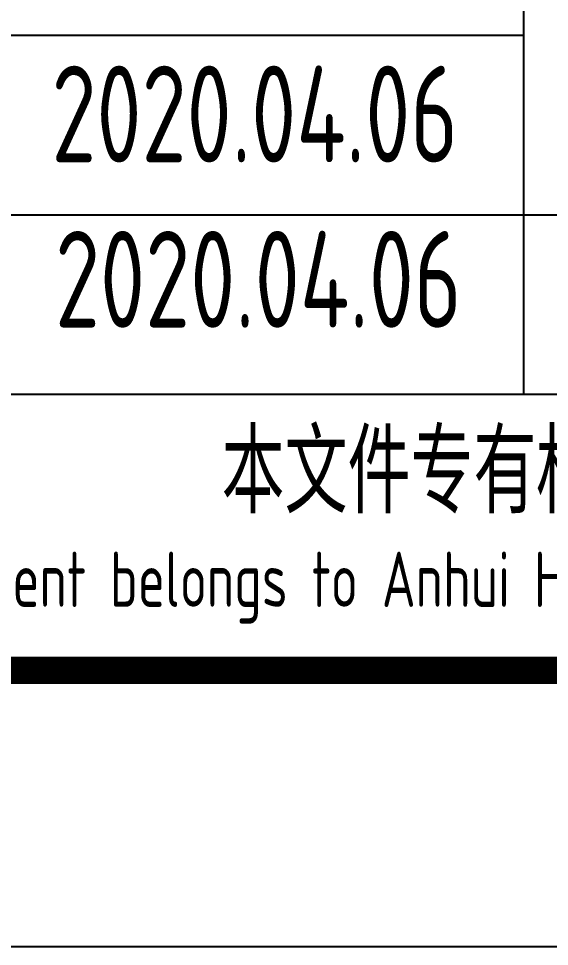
# Model space of a CAD drawing. Extents: x 5025702 to 7068445, y -422737 to 2032183.
# Drawn here: x 5094477 to 5096399, y -422737 to -419377 of the extents above; entities that cross this region are included whole.
import ezdxf
from ezdxf.enums import TextEntityAlignment as Align

# ---------------------------------------------------------------- set-up
doc = ezdxf.new("R2010")
doc.units = 0
doc.header["$LTSCALE"] = 1000
doc.header["$MEASUREMENT"] = 0
doc.layers.get('0').update_dxf_attribs({"linetype": 'CONTINUOUS'})
doc.layers.add('PUB_TITLE', color=4, linetype='CONTINUOUS')
doc.styles.add('AHD', font='sceie.shx', dxfattribs={"width": 0.7, "bigfont": 'sceic.shx'})
doc.styles.add('sceie', font='SCEIE', dxfattribs={"width": 0.75, "bigfont": 'SCEIC'})

msp = doc.modelspace()

# ---------------------------------------------------------------- linework, layer by layer
for p, q in [((5096307.2, -420737.3), (5096307.2, -417487.3)), ((5090807.2, -419437.3), (5096307.2, -419437.3)), ((5090807.2, -420087.3), (5108807.2, -420087.3)), ((5090807.2, -420737.3), (5108807.2, -420737.3)), ((5090807.2, -421737.3), (5108807.2, -421737.3))]:
    msp.add_line(p, q)
at = {"layer": 'PUB_TITLE', "color": 4}
msp.add_lwpolyline([(5025707.2, -422737.3), (5109807.2, -422737.3), (5109807.2, -363337.3), (5025707.2, -363337.3)], close=True, dxfattribs=at)
at = {"layer": 'PUB_TITLE', "color": 4, "const_width": 100}
msp.add_lwpolyline([(5028207.2, -421737.3), (5108807.2, -421737.3), (5108807.2, -364337.3), (5028207.2, -364337.3)], close=True, dxfattribs=at)

# ---------------------------------------------------------------- texts
at = {"style": 'AHD', "width": 0.8}
for s, height, p in [('本文件专有权属安徽华东化工医药工程有限责任公司所有,未经许可不得复制或转让给第三方', 300, (5099807.2, -421037.3)), ('本文件专有权属安徽华东化工医药工程有限责任公司所有,未经许可不得复制或转让给第三方', 300, (5099807.2, -421037.3)), ('The proprietary right of this document belongs to Anhui Huadong Chemical And Medical Engineering  Co.,Ltd.  and any replication or transfer to the 3rd. side is forbidden without its permission. ', 200, (5099807.2, -421437.3)), ('The proprietary right of this document belongs to Anhui Huadong Chemical And Medical Engineering  Co.,Ltd.  and any replication or transfer to the 3rd. side is forbidden without its permission. ', 200, (5099807.2, -421437.3))]:
    msp.add_text(s, height=height, dxfattribs=at).set_placement(p, align=Align.MIDDLE)
at = {"style": 'sceie', "width": 0.8}
for p in [(5095332.6, -419721.9), (5095345.6, -420320.5)]:
    msp.add_attdef('2020.04.06', text='200320-02-040', height=350, dxfattribs=at).set_placement(p, align=Align.MIDDLE)

doc.saveas('drawing.dxf')
